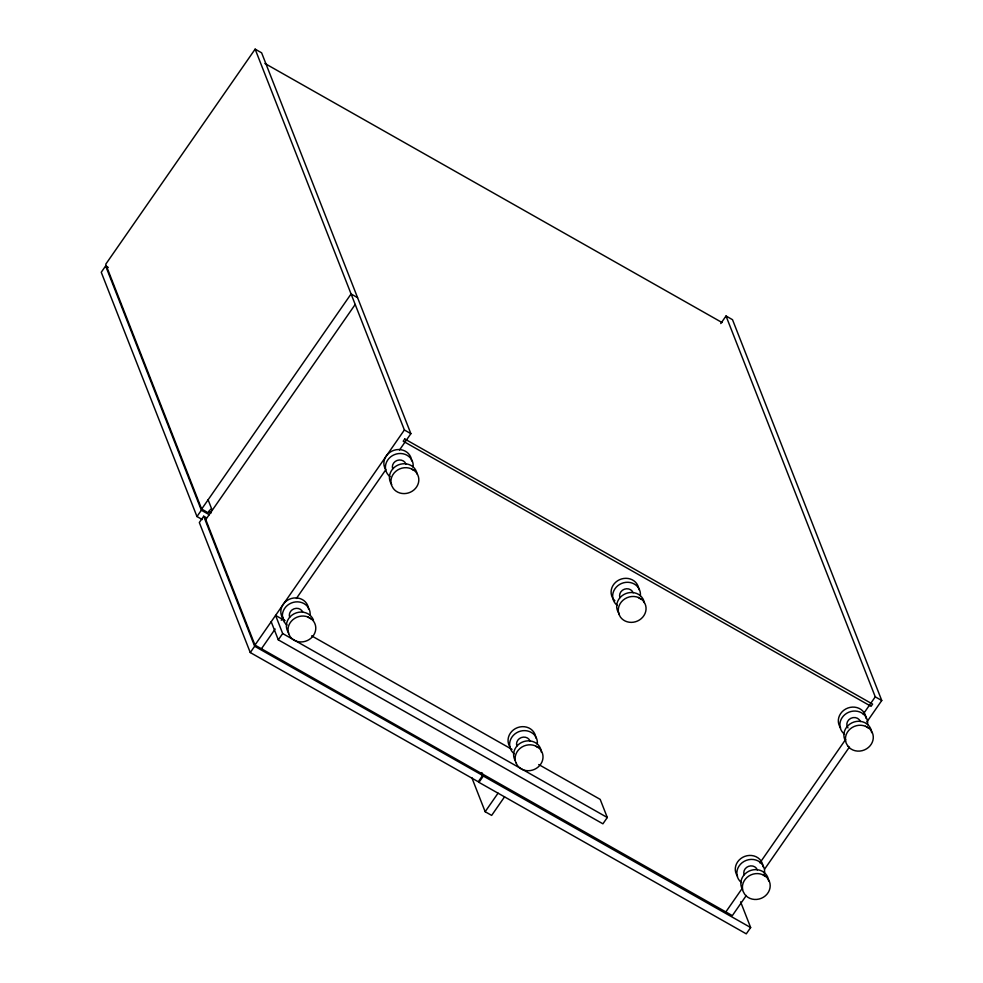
<?xml version="1.0" encoding="UTF-8"?>
<svg xmlns="http://www.w3.org/2000/svg" width="983" height="983" viewBox="0 0 983 983"><rect width="100%" height="100%" fill="white"/><g stroke="black" fill="none" stroke-linecap="round" stroke-linejoin="round"><path stroke-width="1.47" d="M399.516 450.005L410.869 433.663L261.625 52.824L255.138 49.15L105.722 264.255L201.662 509.071L208.15 512.745L210.571 509.268M108.29 267.474L105.623 265.963L101.249 272.266L196.969 516.542L202.301 519.565M201.662 509.071L351.078 293.966L357.566 297.652M196.969 516.542L201.355 510.238L105.623 265.963M206.369 517.734L203.702 516.222L199.316 522.526L250.272 652.552L478.266 781.755L482.653 775.452L481.535 772.589M205.779 519.589L355.195 304.484M746.318 895.488L732.335 915.615L254.966 645.081L404.382 429.976L255.138 49.15M250.272 652.552L254.658 646.249L203.702 516.222M261.453 648.755L275.154 629.034M281.249 620.248L283.301 617.312M296.399 598.438L385.778 469.776M538.733 764.553L600.183 799.376L607.297 817.512L602.911 823.815L278.3 639.847L282.674 633.543L275.572 615.407L284.923 620.715M720.772 323.554L726.019 315.998L732.507 319.684L881.751 700.51L866.908 721.891M482.211 773.191L483.329 776.054L478.954 782.357L746.281 933.85L750.656 927.547L740.604 901.866M504.537 796.857L491.66 815.399L485.16 811.712L498.049 793.17M725.847 911.929L742.472 888.005M759.92 862.877L845.712 739.363M863.209 714.174L875.263 696.836L726.019 315.998M764.663 869.07L849.423 747.055M411.877 469.186L414.064 470.427L411.041 468.707A14.02 12.742 -21.4 0 0 395.707 471.41A14.02 12.742 -21.4 0 0 391.639 485.516L393.286 488.428A14.069 12.779 -21.4 0 0 414.04 489.853A14.069 12.779 -21.4 0 0 414.101 470.365M639.11 597.959L641.297 599.2L638.274 597.48M866.342 726.732L868.517 727.973L865.507 726.253M308.834 617.533L311.009 618.774L307.998 617.054M536.067 746.306L538.242 747.535L535.231 745.827A14.02 12.742 -21.4 0 0 519.896 748.53A14.02 12.742 -21.4 0 0 515.829 762.636M763.3 875.079L765.474 876.308A14.069 12.779 -21.4 0 1 765.462 895.746A14.069 12.779 -21.4 0 1 744.721 894.309L743.099 891.384A14.02 12.742 -21.4 0 1 747.129 877.303A14.02 12.742 -21.4 0 1 762.452 874.612L765.474 876.308M264.857 63.453L722.026 322.522M404.382 429.976L410.869 433.663M875.263 696.836L881.751 700.51M208.629 511.332L211.296 512.843M201.355 510.238L209.354 514.773M311.636 635.854L512.02 749.402M282.674 633.543L607.297 817.512M254.658 646.249L482.653 775.452M483.329 776.054L750.656 927.547M847.751 745.974L846.142 743.037A14.02 12.742 -21.4 0 1 850.172 728.956A14.02 12.742 -21.4 0 1 865.495 726.277M618.909 614.264L620.519 617.201A14.069 12.779 -21.4 0 0 641.272 618.626A14.069 12.779 -21.4 0 0 641.334 599.139M515.866 762.611L517.463 765.548A14.069 12.779 -21.4 0 0 538.229 766.973A14.069 12.779 -21.4 0 0 538.291 747.485M288.633 633.838L290.231 636.775A14.069 12.779 -21.4 0 0 310.997 638.2A14.069 12.779 -21.4 0 0 311.058 618.712M471.815 777.651L485.16 811.712M271.185 621.711L278.3 639.847M208.101 499.794L212.217 510.312M205.422 518.68L254.966 645.081M619.941 597.664A7.028 6.389 -21.4 0 1 624.352 589.222A7.028 6.389 -21.4 0 1 633.138 592.786M617.324 605.467A14.069 12.779 -21.4 0 1 621.588 583.447A14.069 12.779 -21.4 0 1 640.351 595.882M614.903 600.773A14.069 12.779 -21.4 0 1 619.474 579.737A14.069 12.779 -21.4 0 1 638.864 589.677M618.995 614.338A14.069 12.779 -21.4 0 1 623.075 600.183A14.069 12.779 -21.4 0 1 638.446 597.492M618.946 613.269A14.069 12.779 -21.4 0 1 625.606 593.671A14.069 12.779 -21.4 0 1 644.307 602.739M516.898 746.011A7.028 6.389 -21.4 0 1 521.309 737.569A7.028 6.389 -21.4 0 1 530.095 741.133M514.281 753.801A14.069 12.779 -21.4 0 1 518.533 731.794A14.069 12.779 -21.4 0 1 537.296 744.229M510.337 747.436A14.069 12.779 -21.4 0 1 517.562 727.604A14.069 12.779 -21.4 0 1 535.821 738.012M515.276 760.682A14.069 12.779 -21.4 0 1 523.706 741.587A14.069 12.779 -21.4 0 1 541.375 752.192M847.973 727.911A7.028 6.389 -21.4 0 1 850.737 718.364A7.028 6.389 -21.4 0 1 860.371 721.559M844.557 734.24A14.069 12.779 -21.4 0 1 848.808 712.22A14.069 12.779 -21.4 0 1 867.584 724.655M840.612 727.862A14.069 12.779 -21.4 0 1 847.85 708.03A14.069 12.779 -21.4 0 1 866.097 718.45M868.567 727.911A14.069 12.779 -21.4 0 1 868.505 747.399A14.069 12.779 -21.4 0 1 847.764 745.962M845.552 741.108A14.069 12.779 -21.4 0 1 853.981 722.014A14.069 12.779 -21.4 0 1 871.651 732.618M392.709 468.891A7.028 6.389 -21.4 0 1 397.12 460.449A7.028 6.389 -21.4 0 1 405.905 464.013M390.091 476.694A14.069 12.779 -21.4 0 1 394.355 454.674A14.069 12.779 -21.4 0 1 413.118 467.109M385.533 469.382A14.069 12.779 -21.4 0 1 393.962 450.288A14.069 12.779 -21.4 0 1 411.631 460.904M391.713 484.496A14.069 12.779 -21.4 0 1 398.373 464.898A14.069 12.779 -21.4 0 1 417.075 473.966M289.666 617.238A7.028 6.389 -21.4 0 1 294.077 608.796A7.028 6.389 -21.4 0 1 302.862 612.36M287.048 625.028A14.069 12.779 -21.4 0 1 291.3 603.021A14.069 12.779 -21.4 0 1 310.075 615.456M284.615 620.347A14.069 12.779 -21.4 0 1 289.199 599.311A14.069 12.779 -21.4 0 1 308.588 609.251M288.707 633.912A14.069 12.779 -21.4 0 1 292.799 619.757A14.069 12.779 -21.4 0 1 308.171 617.066M288.658 632.843A14.069 12.779 -21.4 0 1 294.2 613.748A14.069 12.779 -21.4 0 1 313.466 620.15M744.131 874.772A7.028 6.389 -21.4 0 1 748.542 866.342A7.028 6.389 -21.4 0 1 757.328 869.906M741.501 882.574A14.069 12.779 -21.4 0 1 738.884 866.293A14.069 12.779 -21.4 0 1 755.841 860.014A14.069 12.779 -21.4 0 1 764.344 874.12M737.569 876.209A14.069 12.779 -21.4 0 1 744.795 856.377A14.069 12.779 -21.4 0 1 763.054 866.785M742.497 889.455A14.069 12.779 -21.4 0 1 750.938 870.36A14.069 12.779 -21.4 0 1 768.608 880.965M404.775 438.983L403.227 441.22L871.061 706.335L872.609 704.111L404.775 438.983"/></g></svg>
